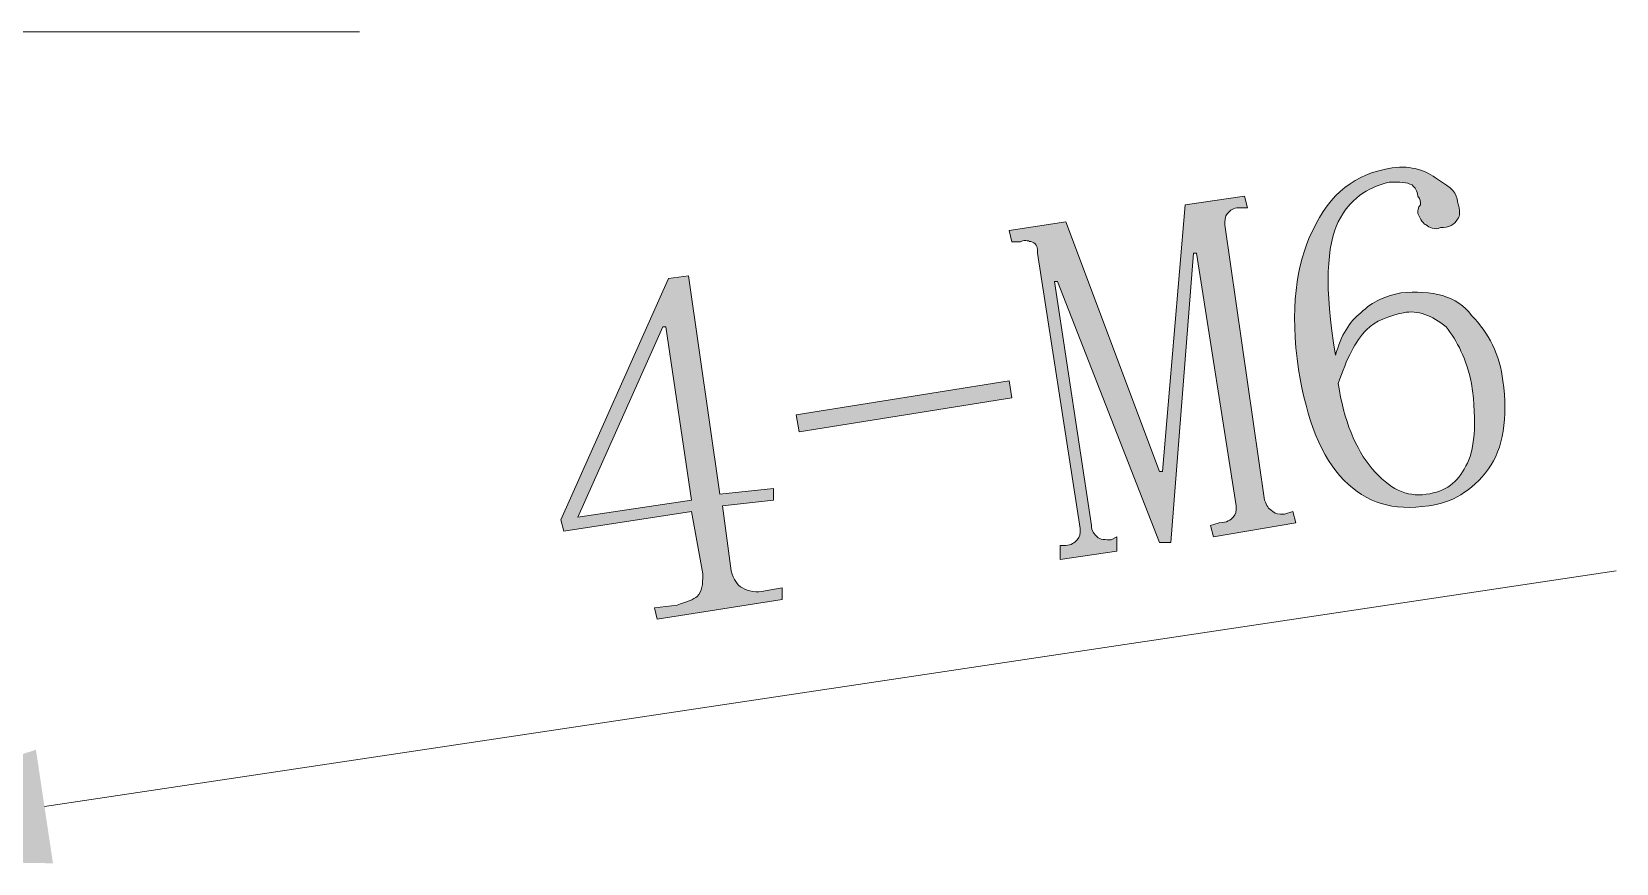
# Model space of a CAD drawing. Header units: millimetres. Extents: x 0 to 297, y 0 to 206.
# Drawn here: x 172.24 to 184.06, y 127.05 to 133.25 of the extents above; entities that cross this region are included whole.
import ezdxf

# ---------------------------------------------------------------- set-up
doc = ezdxf.new("R2010")
doc.units = ezdxf.units.MM

msp = doc.modelspace()

# ---------------------------------------------------------------- hatches: boundary and pattern name
h = msp.add_hatch(color=7)
edge = h.paths.add_edge_path(flags=0)
edge.add_spline(control_points=[(177.458088, 129.228302), (177.47929, 129.164802), (177.500386, 129.122504), (177.54279, 129.101302), (177.585088, 129.0801), (177.648588, 129.059004), (177.712088, 129.0801), (177.712088, 129.0801), (177.839088, 129.101302), (177.839088, 129.101302), (177.839088, 129.101302), (177.839088, 129.0166), (177.839088, 129.0166), (177.839088, 129.0166), (176.90779, 128.868504), (176.90779, 128.868504), (176.90779, 128.868504), (176.886588, 128.9531), (176.886588, 128.9531), (176.886588, 128.9531), (177.055886, 128.974302), (177.055886, 128.974302), (177.119386, 128.995504), (177.182886, 129.0166), (177.204088, 129.037802), (177.246386, 129.0801), (177.246386, 129.122504), (177.246386, 129.2071), (177.246386, 129.2071), (177.16179, 129.672802), (177.16179, 129.672802), (177.16179, 129.672802), (176.20929, 129.5246), (176.20929, 129.5246), (176.20929, 129.5246), (176.188088, 129.609302), (176.188088, 129.609302), (176.188088, 129.609302), (176.992386, 131.408504), (176.992386, 131.408504), (176.992386, 131.408504), (177.140588, 131.4296), (177.140588, 131.4296), (177.140588, 131.4296), (177.373386, 129.799802), (177.373386, 129.799802), (177.373386, 129.799802), (177.775588, 129.8421), (177.775588, 129.8421), (177.775588, 129.8421), (177.775588, 129.757504), (177.775588, 129.757504), (177.775588, 129.757504), (177.394588, 129.7151), (177.394588, 129.7151), (177.394588, 129.7151), (177.458088, 129.228302), (177.458088, 129.228302)], knot_values=[0, 0, 0, 0, 1, 1, 1, 2, 2, 2, 3, 3, 3, 4, 4, 4, 5, 5, 5, 6, 6, 6, 7, 7, 7, 8, 8, 8, 9, 9, 9, 10, 10, 10, 11, 11, 11, 12, 12, 12, 13, 13, 13, 14, 14, 14, 15, 15, 15, 16, 16, 16, 17, 17, 17, 18, 18, 18, 19, 19, 19, 19], degree=3, periodic=1)
edge = h.paths.add_edge_path(flags=0)
edge.add_spline(control_points=[(176.950088, 131.0486), (176.950088, 131.0486), (176.315088, 129.630504), (176.315088, 129.630504), (176.315088, 129.630504), (177.16179, 129.757504), (177.16179, 129.757504), (177.16179, 129.757504), (176.97129, 131.0486), (176.97129, 131.0486), (176.97129, 131.0486), (176.950088, 131.0486), (176.950088, 131.0486)], knot_values=[0, 0, 0, 0, 1, 1, 1, 2, 2, 2, 3, 3, 3, 4, 4, 4, 4], degree=3, periodic=1)
edge = h.paths.add_edge_path(flags=0)
edge.add_spline(control_points=[(177.966088, 130.265504), (177.966088, 130.265504), (177.944886, 130.392504), (177.944886, 130.392504), (177.944886, 130.392504), (179.532386, 130.646504), (179.532386, 130.646504), (179.532386, 130.646504), (179.553588, 130.519504), (179.553588, 130.519504), (179.553588, 130.519504), (177.966088, 130.265504), (177.966088, 130.265504)], knot_values=[0, 0, 0, 0, 1, 1, 1, 2, 2, 2, 3, 3, 3, 4, 4, 4, 4], degree=3, periodic=1)
edge = h.paths.add_edge_path(flags=0)
edge.add_spline(control_points=[(181.437386, 129.757504), (181.458588, 129.7151), (181.458588, 129.694004), (181.500886, 129.672802), (181.522088, 129.6516), (181.54329, 129.6516), (181.585588, 129.6516), (181.585588, 129.6516), (181.649088, 129.672802), (181.649088, 129.672802), (181.649088, 129.672802), (181.67029, 129.5881), (181.67029, 129.5881), (181.67029, 129.5881), (181.056386, 129.482302), (181.056386, 129.482302), (181.056386, 129.482302), (181.03529, 129.567004), (181.03529, 129.567004), (181.03529, 129.567004), (181.09879, 129.5881), (181.09879, 129.5881), (181.16229, 129.5881), (181.183386, 129.609302), (181.204588, 129.630504), (181.22579, 129.6516), (181.22579, 129.672802), (181.22579, 129.7151), (181.22579, 129.7151), (180.929386, 131.599004), (180.929386, 131.599004), (180.929386, 131.599004), (180.90829, 131.599004), (180.90829, 131.599004), (180.90829, 131.599004), (180.738886, 129.440004), (180.738886, 129.440004), (180.738886, 129.440004), (180.65429, 129.440004), (180.65429, 129.440004), (180.65429, 129.440004), (179.89229, 131.387302), (179.89229, 131.387302), (179.89229, 131.387302), (179.871088, 131.387302), (179.871088, 131.387302), (179.871088, 131.387302), (180.14629, 129.567004), (180.14629, 129.567004), (180.14629, 129.5246), (180.167386, 129.503504), (180.188588, 129.482302), (180.20979, 129.4611), (180.252088, 129.4611), (180.294386, 129.4611), (180.294386, 129.4611), (180.33679, 129.482302), (180.33679, 129.482302), (180.33679, 129.482302), (180.33679, 129.376504), (180.33679, 129.376504), (180.33679, 129.376504), (179.913386, 129.313004), (179.913386, 129.313004), (179.913386, 129.313004), (179.913386, 129.418802), (179.913386, 129.418802), (179.913386, 129.418802), (179.95579, 129.418802), (179.95579, 129.418802), (179.998088, 129.418802), (180.01929, 129.440004), (180.040386, 129.4611), (180.061588, 129.482302), (180.061588, 129.503504), (180.061588, 129.545802), (180.061588, 129.545802), (179.744088, 131.599004), (179.744088, 131.599004), (179.744088, 131.641302), (179.744088, 131.662504), (179.70179, 131.6836), (179.680588, 131.6836), (179.659386, 131.704802), (179.617088, 131.6836), (179.617088, 131.6836), (179.553588, 131.6836), (179.553588, 131.6836), (179.553588, 131.6836), (179.532386, 131.768302), (179.532386, 131.768302), (179.532386, 131.768302), (179.95579, 131.831802), (179.95579, 131.831802), (179.95579, 131.831802), (180.65429, 129.9691), (180.65429, 129.9691), (180.65429, 129.9691), (180.675386, 129.9691), (180.675386, 129.9691), (180.675386, 129.9691), (180.84479, 131.958802), (180.84479, 131.958802), (180.84479, 131.958802), (181.28929, 132.022302), (181.28929, 132.022302), (181.28929, 132.022302), (181.310386, 131.9376), (181.310386, 131.9376), (181.310386, 131.9376), (181.246886, 131.9376), (181.246886, 131.9376), (181.204588, 131.9376), (181.183386, 131.916504), (181.16229, 131.895302), (181.141088, 131.8741), (181.141088, 131.831802), (181.141088, 131.8106), (181.141088, 131.8106), (181.437386, 129.757504), (181.437386, 129.757504)], knot_values=[0, 0, 0, 0, 1, 1, 1, 2, 2, 2, 3, 3, 3, 4, 4, 4, 5, 5, 5, 6, 6, 6, 7, 7, 7, 8, 8, 8, 9, 9, 9, 10, 10, 10, 11, 11, 11, 12, 12, 12, 13, 13, 13, 14, 14, 14, 15, 15, 15, 16, 16, 16, 17, 17, 17, 18, 18, 18, 19, 19, 19, 20, 20, 20, 21, 21, 21, 22, 22, 22, 23, 23, 23, 24, 24, 24, 25, 25, 25, 26, 26, 26, 27, 27, 27, 28, 28, 28, 29, 29, 29, 30, 30, 30, 31, 31, 31, 32, 32, 32, 33, 33, 33, 34, 34, 34, 35, 35, 35, 36, 36, 36, 37, 37, 37, 38, 38, 38, 39, 39, 39, 40, 40, 40, 40], degree=3, periodic=1)
edge = h.paths.add_edge_path(flags=0)
edge.add_spline(control_points=[(181.98779, 130.625302), (182.030088, 130.3501), (182.11479, 130.138504), (182.24179, 129.990302), (182.36879, 129.8421), (182.49579, 129.7786), (182.643886, 129.799802), (182.792088, 129.821004), (182.87679, 129.884504), (182.94029, 130.011504), (183.00379, 130.117302), (183.024886, 130.329004), (182.982588, 130.625302), (182.94029, 130.815802), (182.87679, 130.942802), (182.792088, 131.0486), (182.68629, 131.133302), (182.580386, 131.1756), (182.474588, 131.154504), (182.36879, 131.133302), (182.262886, 131.091004), (182.199386, 131.027504), (182.11479, 130.942802), (182.05129, 130.815802), (181.98779, 130.625302), (181.98779, 130.625302), (181.98779, 130.625302), (181.98779, 130.625302)], knot_values=[0, 0, 0, 0, 1, 1, 1, 2, 2, 2, 3, 3, 3, 4, 4, 4, 5, 5, 5, 6, 6, 6, 7, 7, 7, 8, 8, 8, 9, 9, 9, 9], degree=3, periodic=1)
edge = h.paths.add_edge_path(flags=0)
edge.add_spline(control_points=[(182.453386, 131.3026), (182.68629, 131.323802), (182.87679, 131.281504), (182.982588, 131.133302), (183.109588, 131.006302), (183.19429, 130.837004), (183.215386, 130.646504), (183.25779, 130.371302), (183.215386, 130.138504), (183.109588, 129.990302), (182.982588, 129.821004), (182.834386, 129.736302), (182.665088, 129.7151), (182.389886, 129.672802), (182.199386, 129.736302), (182.030088, 129.9056), (181.86079, 130.075004), (181.754886, 130.3501), (181.691386, 130.7311), (181.627886, 131.1756), (181.67029, 131.514302), (181.79729, 131.768302), (181.92429, 132.043504), (182.11479, 132.1916), (182.389886, 132.234004), (182.538088, 132.2551), (182.643886, 132.212802), (182.728588, 132.149302), (182.834386, 132.085802), (182.87679, 132.043504), (182.87679, 131.980004), (182.897886, 131.916504), (182.897886, 131.8741), (182.87679, 131.853004), (182.855588, 131.8106), (182.81329, 131.789504), (182.74979, 131.789504), (182.707386, 131.768302), (182.665088, 131.789504), (182.643886, 131.8106), (182.62279, 131.8106), (182.601588, 131.853004), (182.580386, 131.895302), (182.580386, 131.916504), (182.580386, 131.9376), (182.601588, 131.958802), (182.601588, 131.980004), (182.601588, 132.0011), (182.580386, 132.022302), (182.580386, 132.0646), (182.55929, 132.085802), (182.538088, 132.107004), (182.49579, 132.1281), (182.453386, 132.1281), (182.36879, 132.1281), (182.199386, 132.085802), (182.072386, 132.0011), (181.98779, 131.831802), (181.903088, 131.662504), (181.881886, 131.345004), (181.966588, 130.837004), (182.008886, 130.9851), (182.072386, 131.091004), (182.157088, 131.154504), (182.24179, 131.2391), (182.347588, 131.281504), (182.453386, 131.3026)], knot_values=[0, 0, 0, 0, 1, 1, 1, 2, 2, 2, 3, 3, 3, 4, 4, 4, 5, 5, 5, 6, 6, 6, 7, 7, 7, 8, 8, 8, 9, 9, 9, 10, 10, 10, 11, 11, 11, 12, 12, 12, 13, 13, 13, 14, 14, 14, 15, 15, 15, 16, 16, 16, 17, 17, 17, 18, 18, 18, 19, 19, 19, 20, 20, 20, 21, 21, 21, 22, 22, 22, 22], degree=3, periodic=1)
h = msp.add_hatch(color=7)
h.dxf.hatch_style = 2
h.paths.add_polyline_path([(172.27229, 127.894802), (172.39929, 127.0481), (169.774588, 127.090504)])

# ---------------------------------------------------------------- linework, layer by layer
at = {"color": 7, "lineweight": 15}
for points in [[(172.08179, 133.250004), (174.68529, 133.250004)], [(184.062088, 129.228302), (172.33579, 127.471504)]]:
    msp.add_lwpolyline(points, dxfattribs=at)
at = {"color": 7, "lineweight": 5}
for points in [[(176.950088, 131.0486), (176.315088, 129.630504), (177.16179, 129.757504), (176.97129, 131.0486)], [(177.966088, 130.265504), (177.944886, 130.392504), (179.532386, 130.646504), (179.553588, 130.519504)]]:
    msp.add_lwpolyline(points, close=True, dxfattribs=at)
for points, knots in [([(182.453386, 131.3026), (182.68629, 131.323802), (182.87679, 131.281504), (182.982588, 131.133302), (183.109588, 131.006302), (183.19429, 130.837004), (183.215386, 130.646504), (183.25779, 130.371302), (183.215386, 130.138504), (183.109588, 129.990302), (182.982588, 129.821004), (182.834386, 129.736302), (182.665088, 129.7151), (182.389886, 129.672802), (182.199386, 129.736302), (182.030088, 129.9056), (181.86079, 130.075004), (181.754886, 130.3501), (181.691386, 130.7311), (181.627886, 131.1756), (181.67029, 131.514302), (181.79729, 131.768302), (181.92429, 132.043504), (182.11479, 132.1916), (182.389886, 132.234004), (182.538088, 132.2551), (182.643886, 132.212802), (182.728588, 132.149302), (182.834386, 132.085802), (182.87679, 132.043504), (182.87679, 131.980004), (182.897886, 131.916504), (182.897886, 131.8741), (182.87679, 131.853004), (182.855588, 131.8106), (182.81329, 131.789504), (182.74979, 131.789504), (182.707386, 131.768302), (182.665088, 131.789504), (182.643886, 131.8106), (182.62279, 131.8106), (182.601588, 131.853004), (182.580386, 131.895302), (182.580386, 131.916504), (182.580386, 131.9376), (182.601588, 131.958802), (182.601588, 131.980004), (182.601588, 132.0011), (182.580386, 132.022302), (182.580386, 132.0646), (182.55929, 132.085802), (182.538088, 132.107004), (182.49579, 132.1281), (182.453386, 132.1281), (182.36879, 132.1281), (182.199386, 132.085802), (182.072386, 132.0011), (181.98779, 131.831802), (181.903088, 131.662504), (181.881886, 131.345004), (181.966588, 130.837004), (182.008886, 130.9851), (182.072386, 131.091004), (182.157088, 131.154504), (182.24179, 131.2391), (182.347588, 131.281504), (182.453386, 131.3026), (182.453386, 131.3026), (182.453386, 131.3026), (182.453386, 131.3026)], [0, 0, 0, 0, 1, 1, 1, 2, 2, 2, 3, 3, 3, 4, 4, 4, 5, 5, 5, 6, 6, 6, 7, 7, 7, 8, 8, 8, 9, 9, 9, 10, 10, 10, 11, 11, 11, 12, 12, 12, 13, 13, 13, 14, 14, 14, 15, 15, 15, 16, 16, 16, 17, 17, 17, 18, 18, 18, 19, 19, 19, 20, 20, 20, 21, 21, 21, 22, 22, 22, 23, 23, 23, 23]), ([(181.437386, 129.757504), (181.458588, 129.7151), (181.458588, 129.694004), (181.500886, 129.672802), (181.522088, 129.6516), (181.54329, 129.6516), (181.585588, 129.6516), (181.585588, 129.6516), (181.649088, 129.672802), (181.649088, 129.672802), (181.649088, 129.672802), (181.67029, 129.5881), (181.67029, 129.5881), (181.67029, 129.5881), (181.056386, 129.482302), (181.056386, 129.482302), (181.056386, 129.482302), (181.03529, 129.567004), (181.03529, 129.567004), (181.03529, 129.567004), (181.09879, 129.5881), (181.09879, 129.5881), (181.16229, 129.5881), (181.183386, 129.609302), (181.204588, 129.630504), (181.22579, 129.6516), (181.22579, 129.672802), (181.22579, 129.7151), (181.22579, 129.7151), (180.929386, 131.599004), (180.929386, 131.599004), (180.929386, 131.599004), (180.90829, 131.599004), (180.90829, 131.599004), (180.90829, 131.599004), (180.738886, 129.440004), (180.738886, 129.440004), (180.738886, 129.440004), (180.65429, 129.440004), (180.65429, 129.440004), (180.65429, 129.440004), (179.89229, 131.387302), (179.89229, 131.387302), (179.89229, 131.387302), (179.871088, 131.387302), (179.871088, 131.387302), (179.871088, 131.387302), (180.14629, 129.567004), (180.14629, 129.567004), (180.14629, 129.5246), (180.167386, 129.503504), (180.188588, 129.482302), (180.20979, 129.4611), (180.252088, 129.4611), (180.294386, 129.4611), (180.294386, 129.4611), (180.33679, 129.482302), (180.33679, 129.482302), (180.33679, 129.482302), (180.33679, 129.376504), (180.33679, 129.376504), (180.33679, 129.376504), (179.913386, 129.313004), (179.913386, 129.313004), (179.913386, 129.313004), (179.913386, 129.418802), (179.913386, 129.418802), (179.913386, 129.418802), (179.95579, 129.418802), (179.95579, 129.418802), (179.998088, 129.418802), (180.01929, 129.440004), (180.040386, 129.4611), (180.061588, 129.482302), (180.061588, 129.503504), (180.061588, 129.545802), (180.061588, 129.545802), (179.744088, 131.599004), (179.744088, 131.599004), (179.744088, 131.641302), (179.744088, 131.662504), (179.70179, 131.6836), (179.680588, 131.6836), (179.659386, 131.704802), (179.617088, 131.6836), (179.617088, 131.6836), (179.553588, 131.6836), (179.553588, 131.6836), (179.553588, 131.6836), (179.532386, 131.768302), (179.532386, 131.768302), (179.532386, 131.768302), (179.95579, 131.831802), (179.95579, 131.831802), (179.95579, 131.831802), (180.65429, 129.9691), (180.65429, 129.9691), (180.65429, 129.9691), (180.675386, 129.9691), (180.675386, 129.9691), (180.675386, 129.9691), (180.84479, 131.958802), (180.84479, 131.958802), (180.84479, 131.958802), (181.28929, 132.022302), (181.28929, 132.022302), (181.28929, 132.022302), (181.310386, 131.9376), (181.310386, 131.9376), (181.310386, 131.9376), (181.246886, 131.9376), (181.246886, 131.9376), (181.204588, 131.9376), (181.183386, 131.916504), (181.16229, 131.895302), (181.141088, 131.8741), (181.141088, 131.831802), (181.141088, 131.8106), (181.141088, 131.8106), (181.437386, 129.757504), (181.437386, 129.757504)], [0, 0, 0, 0, 1, 1, 1, 2, 2, 2, 3, 3, 3, 4, 4, 4, 5, 5, 5, 6, 6, 6, 7, 7, 7, 8, 8, 8, 9, 9, 9, 10, 10, 10, 11, 11, 11, 12, 12, 12, 13, 13, 13, 14, 14, 14, 15, 15, 15, 16, 16, 16, 17, 17, 17, 18, 18, 18, 19, 19, 19, 20, 20, 20, 21, 21, 21, 22, 22, 22, 23, 23, 23, 24, 24, 24, 25, 25, 25, 26, 26, 26, 27, 27, 27, 28, 28, 28, 29, 29, 29, 30, 30, 30, 31, 31, 31, 32, 32, 32, 33, 33, 33, 34, 34, 34, 35, 35, 35, 36, 36, 36, 37, 37, 37, 38, 38, 38, 39, 39, 39, 40, 40, 40, 40]), ([(177.458088, 129.228302), (177.47929, 129.164802), (177.500386, 129.122504), (177.54279, 129.101302), (177.585088, 129.0801), (177.648588, 129.059004), (177.712088, 129.0801), (177.712088, 129.0801), (177.839088, 129.101302), (177.839088, 129.101302), (177.839088, 129.101302), (177.839088, 129.0166), (177.839088, 129.0166), (177.839088, 129.0166), (176.90779, 128.868504), (176.90779, 128.868504), (176.90779, 128.868504), (176.886588, 128.9531), (176.886588, 128.9531), (176.886588, 128.9531), (177.055886, 128.974302), (177.055886, 128.974302), (177.119386, 128.995504), (177.182886, 129.0166), (177.204088, 129.037802), (177.246386, 129.0801), (177.246386, 129.122504), (177.246386, 129.2071), (177.246386, 129.2071), (177.16179, 129.672802), (177.16179, 129.672802), (177.16179, 129.672802), (176.20929, 129.5246), (176.20929, 129.5246), (176.20929, 129.5246), (176.188088, 129.609302), (176.188088, 129.609302), (176.188088, 129.609302), (176.992386, 131.408504), (176.992386, 131.408504), (176.992386, 131.408504), (177.140588, 131.4296), (177.140588, 131.4296), (177.140588, 131.4296), (177.373386, 129.799802), (177.373386, 129.799802), (177.373386, 129.799802), (177.775588, 129.8421), (177.775588, 129.8421), (177.775588, 129.8421), (177.775588, 129.757504), (177.775588, 129.757504), (177.775588, 129.757504), (177.394588, 129.7151), (177.394588, 129.7151), (177.394588, 129.7151), (177.458088, 129.228302), (177.458088, 129.228302)], [0, 0, 0, 0, 1, 1, 1, 2, 2, 2, 3, 3, 3, 4, 4, 4, 5, 5, 5, 6, 6, 6, 7, 7, 7, 8, 8, 8, 9, 9, 9, 10, 10, 10, 11, 11, 11, 12, 12, 12, 13, 13, 13, 14, 14, 14, 15, 15, 15, 16, 16, 16, 17, 17, 17, 18, 18, 18, 19, 19, 19, 19]), ([(181.98779, 130.625302), (182.030088, 130.3501), (182.11479, 130.138504), (182.24179, 129.990302), (182.36879, 129.8421), (182.49579, 129.7786), (182.643886, 129.799802), (182.792088, 129.821004), (182.87679, 129.884504), (182.94029, 130.011504), (183.00379, 130.117302), (183.024886, 130.329004), (182.982588, 130.625302), (182.94029, 130.815802), (182.87679, 130.942802), (182.792088, 131.0486), (182.68629, 131.133302), (182.580386, 131.1756), (182.474588, 131.154504), (182.36879, 131.133302), (182.262886, 131.091004), (182.199386, 131.027504), (182.11479, 130.942802), (182.05129, 130.815802), (181.98779, 130.625302), (181.98779, 130.625302), (181.98779, 130.625302), (181.98779, 130.625302)], [0, 0, 0, 0, 1, 1, 1, 2, 2, 2, 3, 3, 3, 4, 4, 4, 5, 5, 5, 6, 6, 6, 7, 7, 7, 8, 8, 8, 9, 9, 9, 9])]:
    msp.add_open_spline(points, degree=3, knots=knots, dxfattribs=at)

doc.saveas('drawing.dxf')
